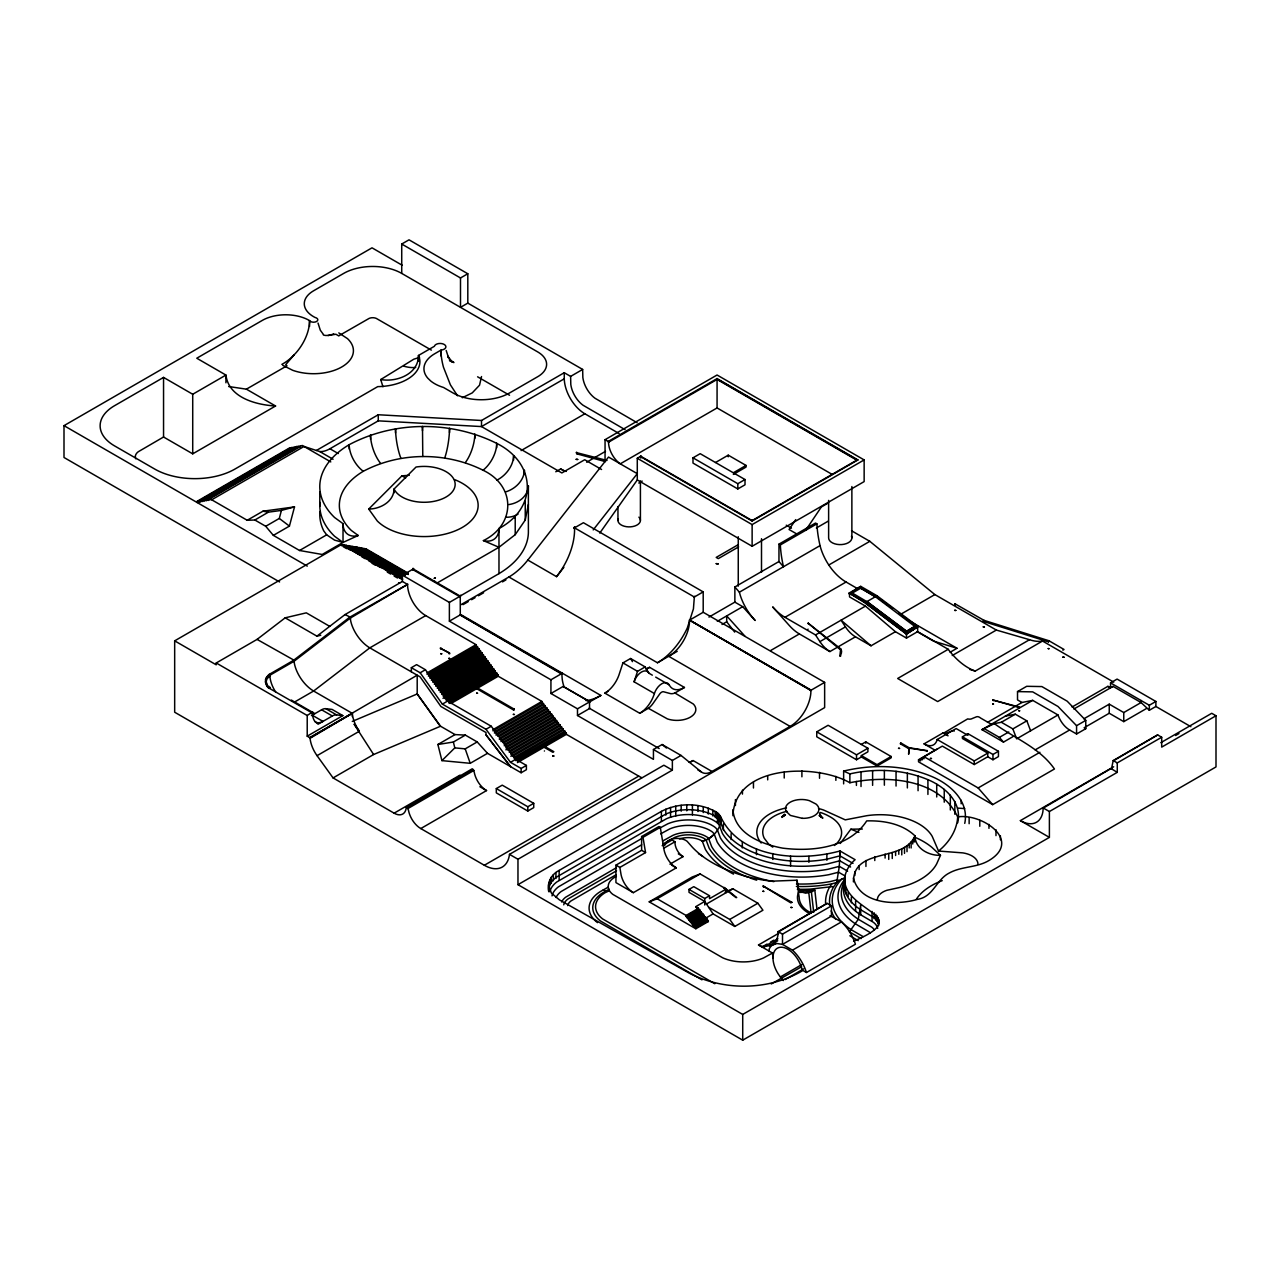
<?xml version="1.0" encoding="UTF-8"?>
<svg xmlns="http://www.w3.org/2000/svg" width="1280" height="1280" viewBox="0 0 1280 1280"><rect width="100%" height="100%" fill="white"/><g stroke="black" fill="none" stroke-linecap="round" stroke-linejoin="round"><path stroke-width="1.5" d="M402.576 579.728L341.552 544.496L341.552 545.712L343.168 544.784L343.168 545.984L344.768 545.056L344.768 546.256L346.384 545.328L346.384 546.528L347.984 545.6L347.984 546.816L349.6 545.888L349.6 547.088L352.816 546.432L449.376 602.416L449.376 621.168L550.928 679.792L550.928 693.488L577.488 708.816L577.488 715.504L653.44 759.36L653.44 749.52L672.368 760.448L672.368 770.112L517.968 859.248L517.968 884.672L824.64 707.616L824.64 682.368L703.2 612.272L703.2 591.888L694.336 597.008L693.424 608.912L687.296 628A52.192 30.144 -60 0 1 657.456 662.768L508.912 576.992L460.88 604.72M769.216 951.152L769.216 948.976A25.584 14.768 60 0 1 772.384 945.104L776.976 943.52L782.512 944.384L831.456 916.128L831.456 905.856L827.12 903.36L778.16 931.616L778.112 933.472A27.904 16.112 60 0 1 769.28 945.664L777.712 940.784M827.12 903.36L778.24 932M589.52 701.872L589.536 708.496M703.2 612.272L689.52 620.16L689.376 623.408A29.168 16.848 -60 0 1 668.672 656.288L790.096 726.4A29.168 16.848 -60 0 0 810.8 693.52L810.96 690.272L824.64 682.368M1113.536 760.72L1157.648 734.912L1161.696 737.248L1161.696 747.12L1216 715.76L1216 766.928L742.72 1040.176L174.672 712.224L174.672 640.848L341.552 544.496M732.896 815.696C734.976 764.288 816.464 763.472 849.872 782.752C886.8 775.008 939.344 778.4 957.68 816.912C957.008 830.432 948.848 842.72 938.544 851.04L932.224 836.384A54.688 31.568 0 0 0 866.864 815.68L845.248 819.856L823.648 810.048A44.24 25.536 0 0 0 818.496 808.528M548.576 891.104C546.96 882.592 551.44 874.192 559.136 870.416L661.392 811.376C678.512 802.496 700.992 802.288 717.408 812.864C727.248 822.176 713.216 839.728 702.24 841.008L705.344 849.28A101.84 58.8 0 0 0 733.504 874.096M265.712 683.824C267.152 672.272 264.016 686.816 269.248 688.24L312.4 713.104L312.544 715.136A25.728 14.848 -60 0 0 314.88 721.44L318.128 724.176L332.336 715.984A11.664 6.736 -60 0 1 334.528 715.056L334.896 714.976A11.664 6.736 -60 0 1 336.576 714.896L342.816 715.616L307.216 736.176L307.216 715.504L216.24 662.976L216.24 664.832L174.672 640.848M412.896 569.936L413.072 568.304L413.888 569.056M561.44 673.856L562.08 673.04L561.616 674.016L460.448 615.168M811.2 690.208L689.408 619.984L810.944 690.56M269.248 688.24L270.08 687.328L270.208 688.208M309.584 737.664L310.288 738.288L309.584 737.664L352.592 713.168L310.048 738.288M266.304 677.584L269.248 674.384L293.456 660.4L349.664 617.248L407.888 584.224L350.256 618.128L294.048 661.28L269.856 675.264C267.072 681.328 267.456 674.128 265.36 680.048M307.216 736.176L309.984 737.776L310.16 739.232A23.92 13.808 60 0 0 317.056 755.664L333.072 777.92L394.112 813.168A17.264 9.968 60 0 0 406.08 808.8L406.288 807.184C408.816 810.096 405.328 804.144 408.448 810.176A17.92 10.352 60 0 0 420.784 828.56L484.336 865.264A35.872 20.704 60 0 0 509.488 854.352L663.872 765.216L672.368 770.112M407.232 807.728L473.168 769.424L474.224 772.192A17.92 10.352 60 0 0 486.56 790.576L420.784 828.56M473.984 770.4L408.208 808.384M608.16 441.472L608.784 442.144L608.16 441.472L717.072 378.592L857.952 459.92L752.128 521.008L640.368 456.496L640.928 455.792L640.832 456.64M268.144 687.328C270.432 687.12 268.16 685.36 267.12 686.208M269.248 674.384L270.352 674.752L270.016 677.456A25.712 16.144 55.2 0 0 275.744 692.128M514.272 709.264L513.616 710L514.224 709.152L513.616 709.728L514.256 709.2L477.456 687.92L476.784 688.752L513.552 709.984M544.368 747.344L545.088 746.624L553.84 751.68L552.8 752.272L544.432 747.456L545.088 746.624M906.496 631.344L914.896 626.32L906.496 631.344L866.864 601.648L852.336 593.056L860.72 588.208L875.264 596.608L914.88 626.496M865.424 603.088L906.384 634.08L918.112 626.576L876.864 595.68L860.72 586.352L849.104 593.056L865.424 603.088L906.384 633.792L917.648 626.736L917.648 631.648L948.224 649.296A51.248 29.584 60 0 0 975.248 671.056L1029.552 639.696A51.248 29.584 60 0 0 1042.528 641.04L1113.728 682.144M918.112 626.576L906.384 634.08M268.144 675.296L269.216 675.248L268.816 676.128M266.304 685.04L267.328 684.32L267.168 685.44M267.12 676.416L268.24 676.304L267.824 677.2M448.944 653.712C454.624 655.104 426.112 641.152 449.664 652.992M265.36 682.576L266.272 681.936L266.592 682.912M908.496 748.08L927.344 750.8L908.864 747.632L908.64 754.24L909.152 747.808L900.8 742.928L900.416 743.84L908.624 748.576M265.712 678.8L267.104 678.832L266.272 680.688M265.232 681.312L266.48 680.896L266.016 681.904M528.384 504.432L525.248 520.048L515.216 534.672L498.976 547.28L483.408 540.608C515.952 524.544 515.936 485.808 483.072 470.24C446.048 451.744 399.888 451.856 363.248 471.312A84.752 48.928 0 0 0 351.36 530.48L358.224 535.488L343.024 542.432L322.192 554.464L299.552 550.496L273.36 535.376L265.728 526.288L254.848 520L247.216 520.272L209.888 498.736L209.888 500.128L208.096 499.088L208.096 500.48L206.288 499.44L206.288 500.832L204.496 499.792L204.496 501.184L202.688 500.144L202.688 501.536L200.88 500.496L200.88 501.888L199.088 500.848L199.088 502.24L197.28 501.2L197.28 502.592M844.592 884.144C843.472 874.768 848.016 865.648 855.12 859.696L840.016 850.976C799.968 861.84 740.48 859.104 720.576 816.576M1111.44 768.992L1113.216 760.576L1157.648 734.912M839.856 656.048L840.688 648.848L839.872 649.264L808.016 623.12L840.704 648.848C843.536 652.48 838.72 657.12 840.704 656.048M853.408 881.92C853.6 846.768 903.136 862.864 914.96 835.84C902.288 823.696 883.664 820.4 866.704 820.896C849.152 848.032 812.08 851.84 782.608 848.128C761.904 844.304 734.96 834.032 732.896 809.76M481.536 376.544L479.52 385.216L472.24 392.896L462.304 397.744M577.488 708.816L589.872 701.712L563.152 686.432L550.928 693.488M265.728 526.288L279.296 518.448L281.424 510.4L294.512 506.912L289.424 526.096L273.36 535.376M664.624 845.424A43.136 24.896 0 0 0 665.248 844.432L666.656 842.112A12.032 6.944 0 0 1 687.088 841.264L692.4 847.28A117.648 67.92 0 0 0 762.688 879.968L771.136 881.2L797.024 880.208L798.416 892.496L797.632 895.44A38.08 21.984 0 0 0 809.728 913.696M652.336 675.168L648.944 673.216L645.168 666.928L630.576 658.496L622.944 662.896L619.488 673.376A22.384 12.928 -60 0 1 604.864 693.136L639.76 713.28L648.368 708.304A14.736 8.512 -60 0 0 653.136 703.328L659.68 694.016A4.432 2.56 -60 0 1 661.28 692.416L661.968 692.016A4.432 2.56 -60 0 1 663.584 691.776L670.128 693.52A14.736 8.512 -60 0 0 674.896 692.992L684.464 687.456L649.568 667.312A23.648 13.664 -60 0 1 646.4 668.8M684.464 687.456A23.648 13.664 -60 0 1 669.248 684.944A11.568 6.672 -60 0 0 661.808 683.728A11.568 6.672 -60 0 0 654.384 693.52L634.08 681.792L637.536 671.328L645.168 666.928M563.152 686.432L589.808 701.872M914.816 837.232A74.528 43.04 0 0 1 931.984 847.44L940.464 855.328L936.752 863.728A65.2 37.632 0 0 1 896.976 888.08L886.768 890.32A18.816 10.864 0 0 0 877.36 899.728M1018.768 707.776L1019.632 707.136L992.736 699.984L1019.2 707.536M784.384 814.192L781.936 817.408L785.424 814.688L782.096 816.608L784.864 815.344M382.96 386.752L380.72 379.552L413.84 359.184L419.552 357.392M795.728 519.632L789.072 529.52L796.784 533.968M805.84 530.048L821.344 506.976L828.144 503.056M294.256 354.688L285.744 364.64L286.96 365.792L246.4 389.168L228.672 386.528M831.616 884.144L829.552 887.184A83.616 48.272 0 0 0 825.648 904.096M837.056 881.872L833.312 887.392A79.68 46 0 0 0 829.76 904.976M483.408 540.608A23.328 15.296 52.2 0 0 498.976 528.512C538.272 507.44 535.888 462.88 496.688 443.36C451.12 420.592 394.304 420.736 349.2 444.672A104.304 60.224 0 0 0 334.576 517.504L343.024 523.664A23.328 14.928 -53.9 0 0 358.224 535.488M599.776 533.072L637.28 479.952L637.28 458.272L640.736 456.272L752.128 520.576L857.2 459.92L717.072 379.008M399.664 583.056L398.608 582.8L399.312 583.216M435.36 581.744L434.576 581.28M840.272 843.456L850.848 829.216L862.352 829.008M508.912 576.992A52.192 30.144 -60 0 0 527.824 560.064L608.528 457.056L637.28 473.664L593.2 529.904M527.824 560.064L556.56 576.656L563.888 567.312M454.528 479.584A54.048 31.2 0 0 1 460.848 528.24A54.048 31.2 0 0 1 377.28 520.976L368.72 509.056L401.936 475.84L409.312 475.28M477.2 741.936L465.344 735.104L455.04 734.592L437.888 744.496L441.92 760.624L454.816 747.872L465.2 748.864L477.2 741.936L487.504 753.328L521.136 772.752L526.4 769.712L526.4 765.424L515.76 759.28L491.264 726.256L447.632 701.072L425.424 669.728L416.608 664.64L411.344 667.68L411.344 671.824M702.432 841.392L708.752 838.816L713.152 835.136M216.24 662.976L257.072 639.392L285.184 617.824L306.304 612.848L329.696 626.352M285.184 617.824L316.928 636.16L345.04 614.576L402.384 581.472L407.008 584.128M266.784 684.192L266.24 683.184M460.256 596.976L460.768 595.248L459.52 596.544L412.528 569.424M312.4 713.104L312.608 711.872L307.216 715.504M309.984 737.776L417.2 675.2L417.2 693.968L440.016 725.92L455.04 734.592M279.584 581.952L64 457.488L64 425.648L372.016 247.824L402.288 265.296M225.936 382.8L225.936 375.072L192.72 394.256L163.552 377.408L114.528 405.712A49.184 28.4 0 0 0 114.528 445.872L154.688 469.04A56.768 32.784 0 0 0 234.976 469.04L377.744 386.624A43.184 24.928 0 0 0 418.512 355.456L434.368 346.304A5.808 3.344 0 0 1 440.384 343.456A5.808 3.344 0 0 1 445.888 346.64A5.808 3.344 0 0 1 440.976 350.112L434.672 353.76A36.688 21.184 0 0 0 427.792 378.176L430.736 381.008A36.688 21.184 0 0 0 443.536 387.472L453.088 392.992A39.888 23.024 0 0 0 509.504 392.992L537.712 376.704A30.352 17.52 0 0 0 537.712 351.92L401.728 273.408A41.04 23.696 0 0 0 343.696 273.408L313.536 290.816A31.632 18.272 0 0 0 315.04 317.456A4.272 2.464 0 0 1 316.576 321.504A4.272 2.464 0 0 1 309.552 320.608A33.152 19.136 0 0 0 262.304 320.4L196.768 358.224L225.936 375.072C228.704 397.792 256.272 404.896 275.568 406L192.72 453.84L163.552 437.008L138.192 451.792A14.016 8.096 0 0 0 135.776 458.816M401.728 273.408L401.728 244.032L409.024 239.824L467.808 273.76L467.808 303.12L582.656 369.44L582.848 377.52A20.128 11.632 60 0 0 595.072 398.288L637.12 422.704M339.2 335.584L369.136 318.4A5.872 3.392 0 0 1 376.272 318.4L431.376 350.112M401.728 244.032L460.496 277.968L467.808 273.76M467.808 303.12L460.496 307.344L460.496 277.968M197.28 501.2L289.616 447.904L289.616 449.296M199.088 500.848L291.408 447.552L295.024 448.24L295.024 446.832L199.088 502.24M200.88 500.496L293.216 447.2M204.496 499.792L296.816 446.48L300.416 447.168M206.288 499.44L298.624 446.128M260.816 467.968L264.24 466M208.096 499.088L300.416 445.776M209.888 498.736L302.224 445.424L330.8 461.92M211.696 499.776L304.032 446.464L319.776 451.568L333.072 459.248M316.384 450.48L378.256 414.752L481.52 420.48L564.256 372.72L570.624 376.384L582.656 369.44M319.776 451.568A29.536 17.056 -60 0 0 329.936 448.752L378.256 420.848L481.52 426.576L561.84 472.944L584.704 459.744L601.568 469.488M247.216 520.272L262.96 511.2L294.512 506.912M254.848 520L268.416 512.16L281.424 510.4M564.256 372.72L564.256 378.816L481.52 426.576L481.52 420.48M299.552 550.496L326.688 534.832L334.576 540.128L343.024 542.432L343.024 523.664M521.088 450.592L584.864 413.776L619.152 433.584M354.416 547.92L356.032 546.992L405.2 575.376M405.104 574.672L357.632 547.264L356.032 548.192L356.032 546.992M405.024 573.968L359.248 547.536L357.632 548.464L357.632 547.264M406.624 574.24L360.864 547.824L359.248 548.752L359.248 547.536M362.464 549.296L364.08 548.368L408.144 573.824M364.08 549.584L365.68 548.656L408.064 573.12M605.056 461.36L605.056 439.68L717.072 375.008L864.144 459.92L864.144 481.6L752.128 546.272L637.28 479.952M555.776 471.776L560.672 468.944A34.576 19.952 60 0 0 566.272 471.424M608.624 442.16L717.072 379.456L857.168 460.336M586.672 462.224L605.488 451.36M832 474.304L717.072 407.952L620.272 463.84A18.448 10.656 60 0 1 608.592 443.6L608.528 441.68L605.056 439.68M436.992 583.072L498.976 547.28M638.784 483.056L642.192 481.088M692.992 457.824L700.192 453.68L745.008 479.536L745.008 484.8L737.808 488.944L692.992 463.088L692.992 457.824L737.808 483.696L745.008 479.536M556.56 576.656A52.192 30.144 -60 0 0 574.528 527.84L583.408 522.72L703.2 591.888M426.928 674.176L476.032 645.824L476.032 644.656L425.712 615.6L369.824 647.856L313.616 691.024L294.64 701.984M459.408 596.464L498.976 573.632A104.304 60.224 0 0 0 528.384 530.784L528.384 485.664A23.392 19.104 -1.5 0 1 508.816 504.576M449.376 602.416L460.256 596.128L460.288 615.312M463.024 604.656L468.176 601.68M471.6 599.696L475.04 597.712M478.464 595.744L483.616 592.768M502.496 581.872L505.936 579.888M715.552 462.496L728.24 455.168L746.048 465.44L746.048 467.072L733.344 474.416M449.376 621.168L460.256 614.88L561.808 673.52L562.208 679.12A55.216 31.888 -60 0 0 564.304 687.328M311.44 715.616A14.32 8.272 -60 0 0 312.208 715.2L321.6 709.792A11.664 6.736 -60 0 1 323.792 708.864L324.16 708.784A11.664 6.736 -60 0 1 325.84 708.688L332.08 709.424L342.816 715.616M733.344 472.768L746.048 465.44M411.344 667.68L420.16 672.768L425.424 669.728M427.104 672.896L476.032 644.656M428.416 675.04L477.52 646.688L477.52 647.856L428.416 676.208M429.888 677.056L478.992 648.704L478.992 649.888L429.888 678.24M431.376 679.088L480.48 650.736L480.48 651.904L431.376 680.256M432.848 681.12L481.968 652.768L481.968 653.936L432.848 682.288M434.336 683.152L483.44 654.8L483.44 655.968L434.336 684.32M435.824 685.168L484.928 656.816L484.928 658L435.824 686.352M317.056 755.664L359.36 731.232A23.92 13.808 60 0 1 352.464 714.816L352.288 713.344L313.616 691.024A25.76 13.6 56.1 0 1 294.368 663.408L294.064 660.224L257.072 639.392M437.296 687.2L486.4 658.848L486.4 660.016L437.296 688.368M438.784 689.232L487.888 660.88L487.888 662.048L438.784 690.4M440.256 691.264L489.376 662.912L489.376 664.08L440.256 692.432M441.744 693.28L490.848 664.928L490.848 666.112L441.744 694.464M443.232 695.312L492.336 666.96L492.336 668.128L443.232 696.48M443.008 698.32L493.808 668.992L493.808 670.16L444.704 698.512M446.192 699.376L495.296 671.024L495.296 672.192L446.192 700.544M637.28 458.272L752.128 524.592L864.144 459.92M420.16 672.768L442.368 704.112L447.632 701.072M447.664 701.392L496.784 673.04L496.784 674.224L448.784 701.936M449.12 703.44L498.24 675.072L498.24 676.24L451.008 703.52M333.072 777.92L373.616 754.528L440.56 726.224L417.2 693.968L352.288 721.408M738.4 544.576L716.192 557.408L718.288 558.624L738.592 546.912M778.96 544.144L780.336 544.944A103.168 59.568 60 0 0 783.488 566.736L778.96 561.536L778.96 544.144L815.52 523.04L816.896 523.84A103.168 59.568 60 0 0 820.048 545.616L820.848 548.528A39.056 22.544 60 0 0 846.08 582.016L857.456 588.592M780.336 544.944L816.896 523.84M550.928 679.792L561.808 673.52M816.368 528L828.144 521.184M437.888 744.496L453.36 742.032L465.344 735.104M442.368 704.112L486 729.296L491.264 726.256M708.96 617.088L734.864 602.128L734.864 586.992L778.96 561.536M492.944 729.68L541.872 701.424L541.872 702.608L492.944 730.864M494.416 731.904L543.52 703.552L543.52 704.72L494.416 733.072M734.864 602.128L742.704 606.672L755.136 620.48L753.136 618.176A39.056 22.544 60 0 1 740.192 595.104L739.392 592.192L820.048 545.616M496.064 734.032L545.168 705.68L545.168 706.848L496.064 735.2M497.696 736.144L546.816 707.792L546.816 708.976L499.392 736.352M499.344 738.272L548.448 709.92L548.448 711.088L499.344 739.44M500.992 740.4L550.096 712.048L550.096 713.216L500.992 741.568M502.624 742.512L551.744 714.16L551.744 715.328L504.32 742.704M441.92 760.624L470.224 763.312L487.504 753.328M717.312 621.328L742.704 606.672M504.272 744.64L553.376 716.288L553.376 717.456L504.272 745.808M505.92 746.752L555.024 718.4L555.024 719.584L505.92 747.936M394.112 813.168L459.904 775.184A17.264 9.968 60 0 0 461.408 775.952M722.016 624.48L726.704 621.776L726.704 615.904L744.928 636.16M406.304 807.472L472.16 768.832L473.024 769.744M505.872 749.856L556.672 720.528L556.672 721.696L507.568 750.048M589.056 702.256L600.848 695.44L460.944 614.656M604.864 693.136L608.304 691.136M646.128 669.296L649.568 667.312M657.456 662.768L677.216 651.344M829.088 564.832L869.824 541.328L934.864 594.576L996.352 630.064L1029.552 639.696M509.2 751.008L558.32 722.656L558.32 723.824L509.2 752.176M510.848 753.12L559.952 724.768L559.952 725.952L510.848 754.304M577.488 715.504L589.872 708.352M510.8 756.224L561.6 726.896L561.6 728.064L512.496 756.416M514.144 757.36L563.248 729.008L563.248 730.192L514.144 758.544M486 729.296L510.496 762.32L564.88 731.136L564.88 732.304L515.776 760.656M517.44 761.424L566.368 733.168L566.368 734.336L638.736 776.128A35.872 20.704 60 0 0 641.776 777.664M517.44 762.592L566.368 734.336M510.496 762.32L521.136 768.464L526.4 765.424M917.648 631.648L906.48 638.096L895.424 631.712L871.04 645.792L855.472 636.8L829.904 651.568L799.376 633.936A33.024 19.072 60 0 1 789.552 625.776L772.672 606.896A39.056 22.544 60 0 0 784.96 617.312L846.08 582.016M496.304 788.576L502.24 785.152L533.728 803.328L533.728 807.616L527.792 811.04L496.304 792.864L496.304 788.576L527.792 806.752L533.728 803.328M849.104 593.92L860.72 586.352M770.608 650.544L799.376 633.936M849.104 593.056L865.264 602.384L866.864 601.456L906.512 631.152M875.264 596.608L876.864 595.68M866.864 601.648L875.248 596.8L860.72 588.208M876.592 596.64L892.656 608.384M784.96 617.312L815.52 634.944L865.456 606.112L895.424 631.712M815.52 634.944L819.888 641.616L845.44 626.864A22.304 12.88 60 0 0 855.472 636.8M653.44 749.52L662.128 744.512L681.04 755.44L701.232 771.856A19.808 11.44 -60 0 0 712.016 771.472L790.096 726.4M900.928 614.16L934.864 594.576M484.336 865.264L638.736 776.128M672.368 760.448L681.04 755.44M689.808 762.448L693.088 760.56L712.016 771.472M948.224 649.296L897.664 678.48L937.68 701.568L1042.528 641.04M950.144 652.24L957.008 648.272L910.672 621.536M861.36 756.976L856.528 759.76L816.752 736.8L816.752 731.84L828.112 725.28L867.904 748.24L867.904 751.824L861.36 755.6L861.36 756.976L877.024 766.016L891.12 757.872L891.12 756.496L865.776 741.872L861.232 744.48M952.224 655.536L996.352 630.064M641.616 850.32L641.616 836.528L658.896 826.544L660.288 827.344L663.744 848.064A17.968 10.368 60 0 0 676.304 867.856L633.344 892.672L615.936 882.608L615.936 865.152L641.616 850.32L645.552 852.592L619.856 867.424L615.936 865.152M641.616 836.528L642.992 837.328L660.288 827.344M641.056 838.896L558.448 886.832A32.512 18.768 0 0 0 552.016 895.888M660.096 827.904L667.696 823.856A34.768 20.064 0 0 1 710.8 824.656L713.632 826.288A17.616 10.176 0 0 1 717.424 830.064L720.352 837.792A86.016 49.664 0 0 0 827.856 869.296L839.312 866.352L847.616 871.152M641.648 844.832L561.104 891.552A29.168 16.848 0 0 0 556.064 897.504M660.64 833.856L669.696 828.944A31.424 18.144 0 0 1 708.64 829.68L711.168 831.136A14.272 8.24 0 0 1 714.256 834.208L717.168 841.968A89.376 51.6 0 0 0 828.864 874.688L838.576 872.208L844.96 875.888M616.336 867.76L565.696 897.184A23.408 13.52 0 0 0 561.648 901.952M662.864 840.896L673.12 835.248A25.648 14.8 0 0 1 704.912 835.84L706.928 836.992A8.512 4.912 0 0 1 708.608 838.56L708.752 838.816M616.528 870.784L567.84 899.072A20.704 11.952 0 0 0 563.744 904.832M662.992 843.952L674.736 837.424A22.944 13.248 0 0 1 703.168 837.952L704.928 838.96A5.824 3.36 0 0 1 706.08 840.048L706.176 840.224M662.176 845.68L672.016 840L675.008 841.728A11.456 6.608 60 0 0 683.088 856.608L669.952 864.192M615.888 874.848L570.976 900.944A16.752 9.664 0 0 0 567.648 905.6M663.536 848.368L675.008 841.728M597.52 922.64A41.904 24.192 0 0 1 600.368 891.568L608.304 887.088M609.136 889.232L603.056 892.624A38.224 22.064 0 0 0 600.464 920.976L701.984 979.84M816.752 731.84L856.528 754.816L867.904 748.24M1062.88 650.16L1064.032 649.488L1048.944 640.752L983.984 620.336L954.784 603.664L955.216 605.088L955.216 603.712M861.36 755.6L877.024 764.64L891.12 756.496M706.928 919.824L706.928 918.864L694.48 926.048L694.48 927.008L706.928 919.824L708.304 920.608L708.304 921.568L695.84 928.752L649.216 901.84L692.192 877.024L700.128 873.952L726.24 889.04L726.24 892.608M935.248 750.32L924.064 743.872L943.04 732.912L944.528 733.68A19.072 11.008 60 0 0 947.456 734.608M649.216 901.84L657.152 898.768L700.128 873.952M1021.968 702.48L1017.52 699.904L1017.52 691.6L1026.704 686.304L1041.872 686.576L1067.184 701.184L1085.76 720.4L1085.76 728.704L1076.576 734L1069.632 730A18.4 10.624 60 0 1 1058 714.976L1032.688 700.368L1021.968 702.48L987.504 722.384M924.064 743.872A19.072 11.008 60 0 0 937.168 739.504L956.144 728.56L967.888 735.344L967.888 733.664L962.416 736.816L962.416 738.496L987.76 753.136L987.76 756.752L974.256 764.544L942.32 746.112L920.56 758.848L920.56 760.928L918.528 759.76L918.528 761.824L992.688 804.64L1054.448 768.992C1039.584 747.6 1014.704 738.368 994.352 723.648L981.936 729.664L1003.488 742.096L1012.864 736.688M725.072 892.192L732.864 888.784L757.856 903.216L762.928 910.224L734.832 926.448L713.088 913.904L704.752 901.44L689.008 892.352L689.008 889.408L693.776 886.656L709.52 895.744L709.52 898.688L726.24 889.04M918.528 759.76L936.848 749.168M981.936 729.664L1032.688 700.368M994.352 723.648L1001.344 722.256L1015.312 714.192L1026.848 720.848L1030.608 730.784M689.008 889.408L704.752 898.496L709.52 895.744M698.848 911.328L695.728 906.656L704.752 901.44M686.064 915.456L698.528 908.272L698.528 909.232L686.064 916.416L686.064 915.456L657.152 898.768M706.4 904.064L732.864 888.784M1001.344 722.256L1012.864 728.912L1026.848 720.848M687.472 917.232L699.92 910.032L699.92 910.992L687.472 918.176L686.064 916.416M984.96 729.056L999.376 737.392L1008.768 731.968M688.88 918.992L701.328 911.808L701.328 912.752L688.88 919.952L687.472 918.176M690.272 920.752L702.736 913.568L702.736 914.528L690.272 921.712L688.88 919.952M691.68 922.528L704.128 915.328L704.128 916.288L691.68 923.472L690.272 921.712M937.168 739.504L974.256 760.928L987.76 753.136M1072.064 707.008L1107.872 686.352L1110.544 687.888L1110.544 682.88L1117.104 679.088L1155.888 701.472L1155.888 706.48L1190.88 726.688M693.072 924.288L705.536 917.104L705.536 918.048L693.072 925.248L691.68 923.472M705.568 918.256L713.088 913.904M1058 714.976L1016.64 738.848L1012.864 728.912M962.416 736.816L992.96 754.464L998.432 751.296L998.432 756.592L992.96 759.76L987.76 756.752M1073.856 709.024L1113.072 686.384L1141.072 702.544L1149.312 710.272L1155.888 706.48M694.48 927.008L695.84 927.792L708.304 920.608M708.656 907.264L729.744 919.44L757.856 903.216M1083.888 718.8L1109.248 704.16L1123.76 712.544L1141.072 702.544L1141.072 700.496M1076.576 734L1076.576 725.696L1085.76 720.4M1035.168 749.888L1069.632 730M920.56 758.848L922.288 759.84L922.288 757.776L924 758.768L924 756.688L978.144 787.952L1039.904 752.288M1146.384 708.576L1123.76 721.632L1109.248 713.248L1084.128 727.76L1085.76 728.704M791.888 902.336L790.88 902.928L762.992 885.936L791.92 902.32M1110.544 682.88L1149.312 705.264L1155.888 701.472M772.992 957.808L772.48 953.04L758.496 944.96L778.752 933.264M778.16 931.616L782.512 934.128L831.456 905.856M767.072 944.064L762 946.992L772.384 945.104L775.76 943.152M770.448 942.112L773.824 940.176M764.416 946.56L777.92 938.752M772.48 953.04L763.552 957.952A33.328 19.248 0 0 1 722.656 957.776L612.816 894.368A22.768 13.136 0 0 1 614.352 877.488L616.384 876.4M782.512 934.128L782.512 944.384L792.48 950.16L841.44 921.888A31.584 18.24 60 0 1 855.408 944.24L806.448 972.512L802.928 970.48C769.04 990.608 724.336 991.2 689.408 973.248L559.424 899.872L551.408 893.104L548.576 885.168M1113.216 760.576L1117.264 762.896L1161.696 737.248M1117.264 762.896L1117.264 772.352L1049.392 811.536L1049.392 837.376L1020.368 820.624L1113.68 766.768M1043.168 808.144L1111.008 768.544L1117.264 772.352M1160.816 742.688L1211.728 713.296L1216 715.76M1175.6 735.504L1178.992 733.536M783.376 980.56L780.4 976.944L802.352 964.272M801.664 966.704L771.248 983.968M785.072 979.584L803.632 968.864M853.568 941.248C916.256 914.704 843.36 912.288 844.592 878.208M517.968 884.672L742.72 1014.432L1049.392 837.376M816.96 908.96L814.816 890.112L811.392 891.984L804.96 892.816M608.592 891.056L605.104 892.704A35.424 20.448 0 0 0 602.704 918.976L714.8 983.728M836.944 881.392L845.136 877.568M477.472 688.016L476.848 688.768M900.704 742.928L900.496 743.872M1048.816 640.896L1048.416 641.84L1049.024 640.832M927.056 750.416L926.816 751.392M765.648 946.336L764.032 946.576A16.768 9.68 60 0 1 758.496 944.96M316.928 636.16L320.768 635.248M1005.296 716.176L1015.312 714.192M843.632 783.872L843.632 771.072C872.704 764.064 904.192 764.864 931.968 776.608C950.384 784.352 969.376 801.28 964.752 823.376M843.632 771.072L849.872 773.904C875.648 768.016 903.408 769.376 927.92 779.664C944.928 786.8 962.496 802.352 957.68 822.848M832.624 886.576L810.512 889.104A101.84 58.8 0 0 1 797.344 889.264M368.72 509.056C380.16 509.04 393.84 501.712 394.08 488.992L416.048 467.024A31.056 17.936 0 0 1 454.096 479.696A31.056 17.936 0 0 1 432.128 501.664A31.056 17.936 0 0 1 394.08 488.992L394.08 492.8M983.648 621.488L984.08 620.368L983.552 621.456L1048.512 641.872M798.848 890.72L814.816 890.112M799.744 892.416L811.392 891.984L813.696 912.272M1017.52 691.6L1032.688 691.872L1058 706.48L1076.576 725.696M607.008 460.448L576.176 452.544L576.928 453.872L605.504 461.648M577.136 453.936L576.736 452.224M992.928 699.808L993.264 700.736M940.464 855.328C929.024 855.76 915.072 848.64 914.96 835.84L914.96 841.776M607.616 891.36L603.12 890.08M380.72 379.552C396.656 382.416 418.464 374.176 418.512 355.456L418.512 361.264M957.68 808.08L964.752 808.608M957.68 816.912C981.52 812.96 1022.656 840.4 988.96 860.512C976.688 867.888 961.472 866.144 949.056 873.136C936.304 879.616 933.296 896.912 917.552 899.344C896 905.728 859.856 904.272 853.408 877.968M938.544 851.04L962.928 852.896A20.288 11.712 0 0 1 977.968 864.208M327.984 335.456L335.92 334.256L338.736 335.904M858.912 832.368L850.848 829.216M808.496 624.24L808.384 623.104M262.96 511.2L268.416 512.16M857.008 460.336L857.952 459.92M969.712 669.44L975.248 671.056M957.008 648.272L933.568 641.104L917.216 631.664M830.016 915.68L841.44 921.888M449.52 360.8L453.936 362.56L449.328 359.568L452.032 361.84L447.84 356.144L448.56 357.888L446.192 350.48M407.568 585.04L407.712 587.248A25.728 14.848 60 0 0 425.712 615.6M441.184 649.312L441.184 648.096M763.456 887.12L763.456 885.904M819.072 815.648L820.704 816.384M405.664 477.984L401.936 475.84M282.72 365.28L292.704 370.304A39.856 23.008 0 0 0 341.744 366.976A39.856 23.008 0 0 0 347.52 338.656L338.8 332.896M455.088 698.368L456.56 699.136L455.088 698.288M851.52 530.752L869.824 541.328M625.088 429.664L583.04 405.232A20.128 11.632 60 0 1 570.8 384.464L570.624 376.384M786.256 525.184L791.424 528.16M865.552 590.016L873.6 594.656M865.488 590.224L868.656 592.064M477.6 376.8L509.552 395.248M865.456 606.112L849.536 596.912L849.536 593.92M560.672 468.944L564.976 471.424M991.328 724.24L980.608 718.048A6.832 3.936 60 0 0 976.4 716.848L972.384 718.464A15.04 8.672 60 0 1 967.68 718.896L943.648 733.12A15.04 8.672 60 0 0 947.92 732.592L951.936 730.976A6.816 3.936 60 0 1 954.272 731.056M967.888 733.664L998.432 751.296M943.04 732.912L948.064 735.824M574.528 527.84L694.336 597.008M1049.392 811.536L1043.184 807.952L1042.944 811.2A32.272 18.624 60 0 1 1020.368 820.624M689.52 620.16L810.96 690.272M246.4 389.168L275.568 406M329.936 448.752L338.256 453.552M655.712 677.12L669.248 684.944M622.944 662.896L637.536 671.328M674.896 692.992L693.296 704A18.912 10.928 0 0 1 690.288 717.2A18.912 10.928 0 0 1 667.456 718.928L648.368 708.304M460.256 596.128L413.264 569.008L402.384 575.28L402.384 581.472M408.24 574.528L362.464 548.096L360.864 549.024L360.864 547.824M364.336 551.68L367.728 553.648M371.12 555.6L374.512 557.552M386.368 564.416L389.76 566.368M367.808 554.352L372.896 557.28M389.856 567.072L393.232 569.024M396.624 570.976L400.016 572.944M403.584 575.104L354.416 546.72L352.816 547.648L352.816 546.432M364.512 553.088L367.904 555.04M379.76 561.904L383.152 563.856M386.544 565.808L389.936 567.776M393.328 569.728L398.416 572.656M351.2 546.16L402.064 575.52M349.6 545.888L402.144 576.224M347.984 545.6L402.24 576.928M346.384 545.328L400.624 576.656M344.768 545.056L402.416 578.336M343.168 544.784L402.496 579.024M349.856 549.2L360.032 555.072M371.888 561.92L375.28 563.872M378.672 565.84L382.064 567.792M385.456 569.744L388.848 571.712M346.56 547.936L349.936 549.904M361.808 556.752L365.2 558.704M368.592 560.656L371.984 562.624M375.376 564.576L380.464 567.52M343.248 546.688L346.64 548.64M372.064 563.328L375.456 565.28M387.328 572.128L390.72 574.08M394.112 576.048L397.504 578M697.792 769.872L701.232 771.856M589.136 708.128L659.184 748.576M476.032 645.824L477.52 646.688M853.008 863.392L839.936 855.856L826.992 859.168A83.184 48.032 0 0 1 723.04 828.704L720.112 821.008A20.432 11.792 0 0 0 715.712 816.608L712.624 814.832A37.584 21.696 0 0 0 666.016 813.968L556.224 877.28A35.344 20.4 0 0 0 548.944 889.792M477.52 647.856L478.992 648.704M478.992 649.888L480.48 650.736M480.48 651.904L481.968 652.768M481.968 653.936L483.44 654.8M850.608 867.024L839.776 860.784L827.216 864A83.904 48.448 0 0 1 722.352 833.28L719.424 825.568A19.712 11.376 0 0 0 715.184 821.328L712.16 819.584A36.864 21.28 0 0 0 666.448 818.736L556.784 881.968A34.624 19.984 0 0 0 549.936 891.6M483.44 655.968L484.928 656.816M484.928 658L486.4 658.848M486.4 660.016L487.888 660.88M487.888 662.048L489.376 662.912M489.376 664.08L490.848 664.928M490.848 666.112L492.336 666.96M492.336 668.128L493.808 668.992M493.808 670.16L495.296 671.024M495.296 672.192L496.784 673.04M496.784 674.224L498.24 675.072M64 425.648L307.28 566.112M498.24 676.24L541.872 701.424M541.872 702.608L543.52 703.552M543.52 704.72L545.168 705.68M545.168 706.848L546.816 707.792M546.816 708.976L548.448 709.92M548.448 711.088L550.096 712.048M550.096 713.216L551.744 714.16M839.008 880.752L837.296 879.776L830.608 881.488A95.168 54.944 0 0 1 796.512 883.968M551.744 715.328L553.376 716.288M553.376 717.456L555.024 718.4M555.024 719.584L556.672 720.528M556.672 721.696L558.32 722.656M558.32 723.824L559.952 724.768M559.952 725.952L561.6 726.896M561.6 728.064L563.248 729.008M563.248 730.192L564.88 731.136M564.88 732.304L566.368 733.168M345.04 614.576L350.4 617.2L350.56 620.256A25.76 13.6 56.1 0 0 369.84 647.872L420.16 676.912L440.896 706.48L486 732.528L486 734.864L510.496 766.608L486 734.864M457.424 696.944L458.896 697.792M863.088 936.592L851.472 929.888A76.976 44.448 0 0 1 841.776 879.056M861.12 938.592L849.44 931.856L858.304 919.248L860.704 904.848L860.704 914.736M849.84 935.776L858.24 940.624M678.32 853.872L683.088 856.608M671.552 865.104L676.304 867.856M695.728 906.656L698.528 908.272M698.528 909.232L699.92 910.032M699.92 910.992L701.328 911.808M701.328 912.752L702.736 913.568M702.736 914.528L704.128 915.328M479.888 786.736L486.56 790.576M704.128 916.288L705.536 917.104M705.536 918.048L706.928 918.864M705.472 919.936L708.304 921.568M325.84 708.688L336.576 714.896M321.6 709.792L332.336 715.984M693.072 925.248L694.48 926.048M291.344 700.064L314.768 713.6M312.208 715.2L322.944 721.392A14.32 8.272 -60 0 1 314.88 721.44M509.488 854.352L517.968 859.248M820.352 816.448L822.896 818.08L819.584 815.264L821.808 817.552L819.392 813.024M343.024 542.432L334.576 536.272A104.304 60.224 0 0 1 319.92 502.368M898.992 613.136L913.248 623.824M879.744 599.008L887.632 604.912M900.24 614.352L908.112 620.256M865.264 602.384L906.496 633.28L906.48 638.096M279.296 518.448L289.424 526.096M724.192 887.424L736.72 897.584M723.792 888L736 897.616M662.128 744.512L666.464 748.032M871.04 645.792L841.072 620.192L845.44 626.864M734.864 586.992L739.392 592.192M999.376 737.392L1003.488 742.096M978.144 787.952L992.688 804.64M323.36 334.384L320.32 330.224L318.016 323.056M726.704 621.776L734.688 632.096M457.536 395.776L450.416 384.864L443.488 367.264A37.248 16.16 70.1 0 1 440.96 350.112L440.976 355.92M326.688 534.832L323.776 530.944A104.304 60.224 0 0 1 319.92 511.472M729.744 919.44L734.832 926.448M354.32 724.208L359.36 731.232M354.16 724.304L373.616 754.528M630.576 658.496L632.464 661.648M708.688 838.656L711.68 846.64A95.168 54.944 0 0 0 773.888 881.632M706.064 839.968L709.104 848.064A97.888 56.512 0 0 0 748.176 877.296M465.2 748.864L470.224 763.312M453.36 742.032L454.816 747.872M797.024 880.208L798.352 888.256L800.32 891.088L803.424 892.592L808.8 892.672L811.104 913.024L809.68 912.112A20.976 17.104 4.3 0 1 799.136 896.992L798.416 892.496M642.992 837.328L645.552 852.592M619.856 867.424L620.768 872.864A17.968 10.368 60 0 0 633.344 892.672M640.736 456.272L640.8 458.128M422.784 456.448L422.48 426.384L422.48 430.752M1149.312 705.264L1149.312 710.272M1123.76 712.544L1123.76 721.632M1109.248 704.16L1109.248 713.248M1000.4 835.84L1000.4 839.792M995.984 829.68L995.984 835.616M992.96 754.464L992.96 759.76M988.96 824.384L988.96 828.352M979.792 820.336L979.792 826.272M974.256 760.928L974.256 764.544M969.136 817.776L969.136 823.712M961.168 800.272L961.168 803.808M954.848 801.488L954.848 814.272M950.32 795.216L950.32 809.984M944.24 789.392L944.24 802.192M936.72 784.176L936.72 796.976M927.92 779.664L927.92 794.432M918.064 775.952L918.064 790.72M914.016 837.968L914.016 841.936M912.736 840.048L912.736 844M911.136 842.048L911.136 847.984M909.216 843.952L909.216 847.92M907.36 773.152L907.36 787.92M907.008 845.76L907.008 851.68M904.512 847.424L904.512 853.36M901.776 848.96L901.776 854.896M898.8 850.336L898.8 854.288M896.048 771.28L896.048 786.064M895.616 851.552L895.616 855.504M892.256 852.592L892.256 858.528M888.736 853.456L888.736 859.392M885.104 854.112L885.104 858.08M884.368 770.432L884.368 785.2M878.784 919.232L878.784 923.184M878.192 917.504L878.192 923.44M877.024 764.64L877.024 766.016M877.216 915.84L877.216 921.776M875.856 914.256L875.856 920.192M874.784 856.576L874.784 860.544M874.176 912.8L874.176 918.736M872.608 770.592L872.608 785.36M872.048 911.408L872.048 921.296M865.776 741.872L865.776 743.232M865.936 860.512L865.936 866.448M861.024 771.76L861.024 786.528M859.136 865.616L859.136 869.584M856.528 754.816L856.528 759.76M856.416 781.472L856.416 785.44M855.6 901.04L855.6 910.928M854.864 871.568L854.864 875.536M851.872 486.544L851.872 537.904M851.376 896.88L851.376 902.816M849.872 773.904L849.872 782.752M848.128 892.448L848.128 896.4M845.888 887.808L845.888 893.744M844.704 883.04L844.704 888.976M840.016 856.912L840.016 850.976L839.312 866.352L836.704 882.56L831.44 883.92A97.888 56.512 0 0 1 796.368 886.464M835.872 776.384L835.872 780.352M828.624 500.384L828.624 537.904A11.616 6.704 0 0 0 841.76 544.56A11.616 6.704 0 0 0 851.472 536.176M826.88 854.352L826.88 860.288M819.52 772.336L819.52 778.272M808.896 856.4L808.896 862.336M801.904 770.88L801.904 776.816M790.576 856.128L790.576 866.016M784.224 772.096L784.224 778.032M772.8 853.536L772.8 859.472M767.696 775.904L767.696 779.872M761.504 538.72L761.504 572.304M756.448 848.736L756.448 854.672M753.456 782.064L753.456 788M752.128 520L752.128 521.008M752.128 524.592L752.128 546.272M742.72 1014.432L742.72 1040.176M742.448 790.144L742.448 794.096M742.32 842L742.32 847.936M738.256 536.752L738.256 586.144M737.808 483.696L737.808 488.944M735.424 799.584L735.424 805.52M731.12 833.616L731.12 839.552M728.24 455.168L728.24 456.8M723.376 824.016L723.376 829.952M721.28 818.416L721.28 824.352M720.448 816.32L720.576 822.512M720.08 815.712L720.08 819.664M719.664 815.104L719.664 821.04M719.168 814.528L719.168 820.448M718.64 813.952L718.64 823.84M718.048 813.392L718.048 819.328M717.408 812.864L717.408 822.752M717.072 378.432L717.072 407.952M716.72 812.352L716.72 818.272M715.984 811.856L715.984 817.792M715.152 811.36L715.152 817.296M712.848 810.064L712.848 816M708.288 808.144L708.288 814.08M704.752 898.496L704.752 905.024M703.28 806.656L703.28 812.592M697.952 805.6L697.952 811.536M695.84 927.792L695.84 928.752M692.416 805.008L692.416 814.896M686.768 804.912L686.768 810.848M681.184 805.28L681.184 811.216M675.744 806.144L675.744 816.032M670.576 807.44L670.576 817.344M665.808 809.184L665.808 815.12M661.392 811.376L661.392 821.264M640.416 480.896L640.416 520.416M617.952 506.576L617.952 520.416M559.136 870.416L559.136 880.304M555.936 872.528L555.936 878.464M553.328 874.784L553.328 880.72M551.248 877.232L551.248 883.152M549.76 879.792L549.76 883.76M548.864 882.464L548.912 891.84M527.792 806.752L527.792 811.04M525.248 520.048L525.248 501.28A23.392 18.528 23.5 0 1 525.12 503.488M524.4 474.48L524.4 470.112A23.392 18.368 -26.2 0 1 505.584 491.936M521.136 768.464L521.136 772.752M515.216 515.888L515.216 534.672M513.6 460.064L513.6 455.68A23.392 16.4 -46 0 1 496.816 480.208M498.976 528.512L498.976 573.632M496.688 443.36L496.688 447.744M474.832 438.368L474.832 433.984A23.392 9.296 -72.2 0 1 465.312 462.592M449.52 432.576L449.52 428.192A23.392 4.656 -81.7 0 1 444.752 457.888M395.536 433.056L395.536 428.672A23.392 5.232 80.7 0 0 400.896 458.272M378.256 414.752L378.256 420.848M370.544 434.912L370.544 439.296M365.68 548.656L365.68 549.856M352.288 713.344L352.288 716.576M349.2 449.056L349.2 444.672A23.392 13.712 59.2 0 0 363.248 471.28M319.792 491.904L319.792 506.304M309.552 326.416L309.552 320.608A37.904 24.112 -54.3 0 1 295.856 352.992L292.608 356.416A38.864 24.736 -54.3 0 1 281.856 364.4M296.816 446.48L296.816 447.872M291.408 447.552L291.408 448.944M192.72 394.256L192.72 453.84M163.552 377.408L163.552 437.008M761.168 843.024A44.24 25.536 0 0 1 786.464 807.888M916.336 899.264A65.2 37.632 0 0 1 942.208 880.656M772.8 847.136A38.816 22.416 0 0 1 768.272 843.6L764.24 838.224A38.816 22.416 0 0 1 787.056 811.28M820.4 812.48A38.816 22.416 0 0 1 828.544 815.968A38.352 22.144 0 0 1 834.464 845.488M654.384 693.52A22.384 12.928 -60 0 1 639.76 713.28M829.904 651.568A22.304 12.88 60 0 1 819.888 641.616M844.736 879.408A71.2 41.104 0 0 0 855.808 924.08L868.992 931.824A16.784 9.696 0 0 1 870.208 932.88M756.688 880.176A97.888 56.512 0 0 1 749.84 877.904M780.4 976.944A20.992 12.128 60 0 1 778.8 947.568A20.992 12.128 60 0 1 802.176 970.224M634.08 681.792A11.568 6.672 -60 0 1 641.52 672A11.568 6.672 -60 0 1 648.944 673.216M693.088 760.56A19.808 11.44 -60 0 1 689.056 762.208M679.472 838.88A18.992 10.96 0 0 1 700.624 840.176L702.016 840.992A1.872 1.088 0 0 1 702.304 841.232M792.48 950.16A31.584 18.24 60 0 1 806.448 972.512M835.808 919.344A79.68 46 0 0 1 831.216 910.864M844.56 881.392A67.872 39.184 0 0 0 858.304 919.248L871.648 927.104A20.128 11.616 0 0 1 874.272 929.728M844.512 882.368A65.76 37.968 0 0 0 859.888 914.32L873.312 922.24A22.224 12.832 0 0 1 877.712 928.368M845.216 878.016A65.04 37.552 0 0 0 860.432 909.6L873.888 917.552A22.944 13.248 0 0 1 878.624 925.616M698.448 853.664A31.216 18.032 0 0 1 702.656 856.416M600.848 695.44A55.216 31.888 -60 0 1 586.032 700.624M638.912 517.168A11.232 6.48 0 0 1 630.656 526.832A11.232 6.48 0 0 1 618.336 518.736M1113.072 686.384A9.264 5.344 60 0 1 1110.768 687.232L1110.304 687.216A9.264 5.344 60 0 1 1107.872 686.352M333.696 333.792A38.624 19.184 -66.1 0 1 328.208 335.456L325.68 335.472A37.936 18.832 -66.1 0 1 323.344 334.928M415.696 367.488A39.776 27.52 47.4 0 1 403.856 366.192M515.248 515.904A23.392 16.688 44 0 1 515.104 518.08M518.032 514.128A23.392 18.528 23.5 0 1 506.272 517.264M496.72 443.344A23.392 13.296 -60.8 0 1 483.072 470.208M380.592 463.344A23.392 9.808 70.9 0 1 370.528 434.896M584.864 413.776A29.152 16.832 60 0 1 564.256 378.816M984.24 620.672L983.328 620.832L984.24 620.672M573.792 527.856L574.704 527.056L573.792 527.856M693.808 597.152L694.8 596.416L693.808 597.152M434.304 578.32L435.36 577.824L434.304 578.32M440.672 653.68L441.712 653.76L440.672 653.68M448.896 658.4L449.792 658.464L448.944 658.336M476.64 693.2L477.616 693.264L476.688 693.12M513.36 714.416L514.432 714.496L513.408 714.336M576.176 459.344L577.712 459.456L576.176 459.344M544.368 746.976L544.416 746.928M544.368 751.024L544.48 750.928M552.8 755.952L553.84 756.032L552.8 755.952M716.224 563.648L718.288 563.808L716.224 563.648M807.968 629.264L808.08 629.152M762.944 891.296L763.968 891.456L763.088 891.152M790.88 907.424L791.92 907.504L790.88 907.424M898.56 748.32L899.536 748.4L898.56 748.32M954.64 610.352L955.824 610.432L954.64 610.352M926.544 756.144L926.544 756.144M930.448 758.432L931.44 758.512L930.448 758.432M983.264 626.864L984.4 626.944L983.264 626.864M992.736 703.984L993.568 704.048L992.784 703.936M1018.784 710.72L1019.632 710.784L1018.784 710.72M1048.192 648.624L1049.184 648.704L1048.24 648.56M1062.88 657.136L1064.048 657.232L1062.88 657.136M398.608 576.512L399.728 577.696L398.672 576.512M802.192 818.32L790.384 815.424L786.112 811.312A16.064 9.264 0 0 1 791.568 801.504A16.064 9.264 0 0 1 809.36 800.656L815.952 804.016A15.648 9.04 0 0 1 816.944 813.696A15.648 9.04 0 0 1 802.192 818.32"/></g></svg>
